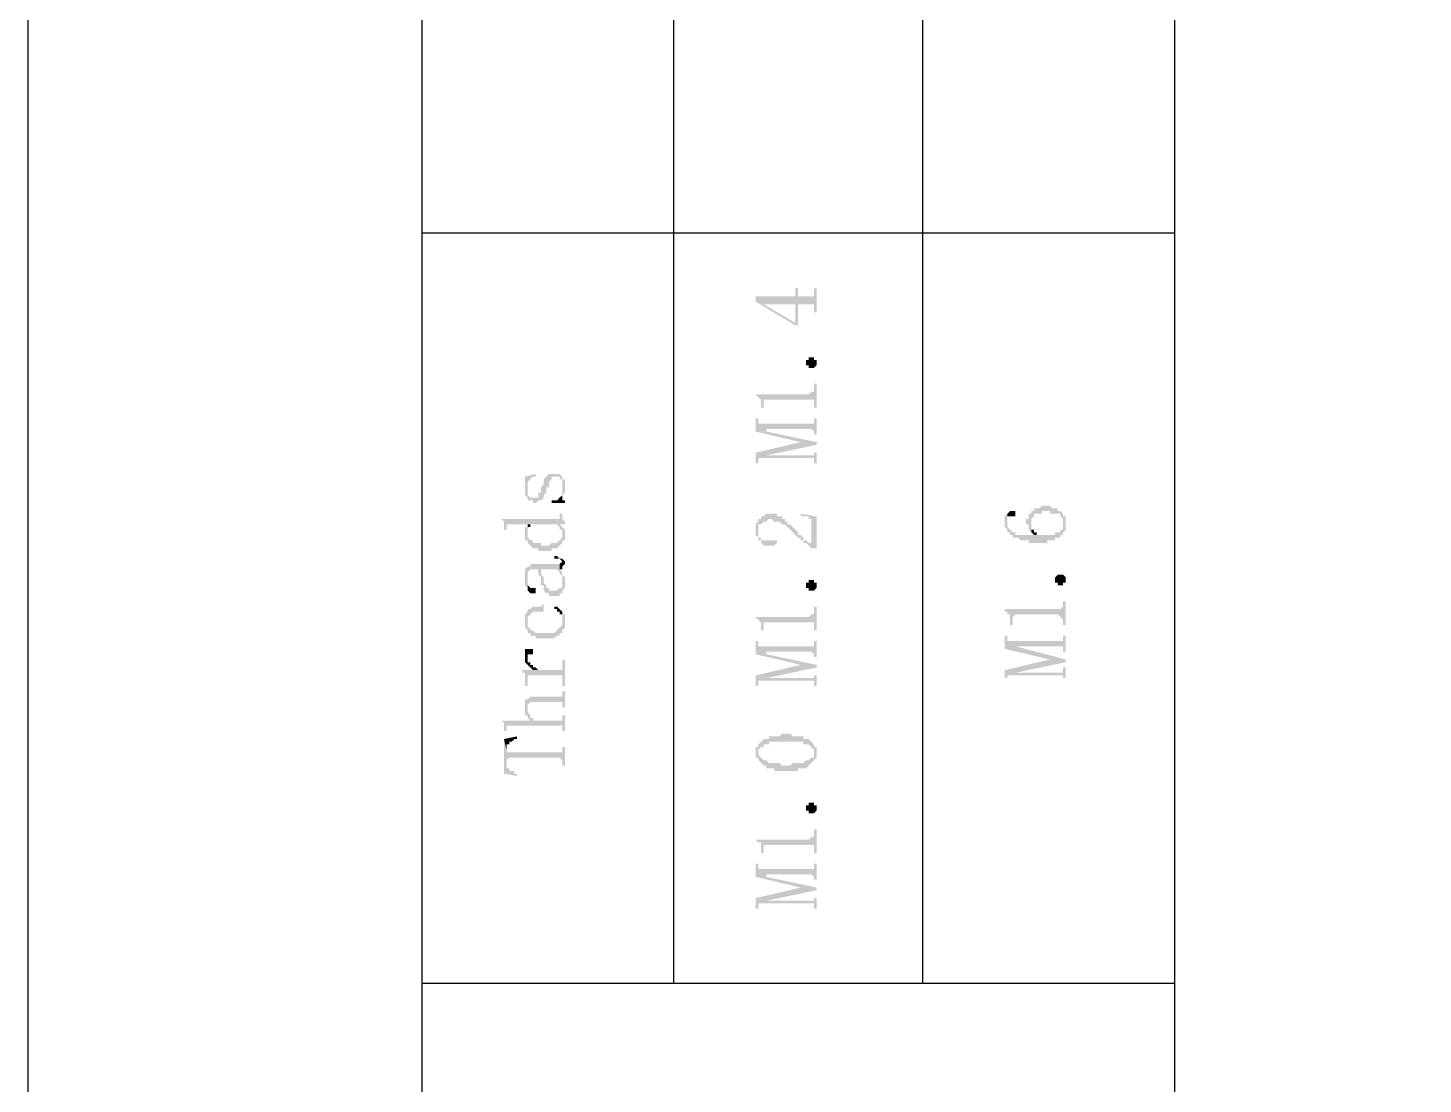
# Model space of a CAD drawing. Header units: inches. Extents: x 3613 to 8393, y -2205 to -794.
# Drawn here: x 3613.22 to 3636.98, y -2058.99 to -2041.01 of the extents above; entities that cross this region are included whole.
import ezdxf

# ---------------------------------------------------------------- set-up
doc = ezdxf.new("R2010")
doc.units = ezdxf.units.IN
doc.header["$MEASUREMENT"] = 0

msp = doc.modelspace()

# ---------------------------------------------------------------- hatches: boundary and pattern name
at = {"transparency": 33554559}
for points in [[(3625.614, -2045.581), (3625.614, -2045.672), (3626.291, -2046.078), (3626.336, -2046.078), (3626.336, -2045.717), (3626.607, -2045.717), (3626.607, -2045.852), (3626.652, -2045.852), (3626.652, -2045.446), (3626.607, -2045.446), (3626.607, -2045.536), (3626.607, -2045.581), (3626.336, -2045.581), (3626.336, -2045.446), (3626.291, -2045.446), (3626.291, -2046.033), (3625.75, -2045.717), (3625.75, -2045.717)], [(3625.614, -2045.581), (3625.75, -2045.717), (3626.291, -2045.717), (3626.291, -2046.033), (3626.291, -2045.581)], [(3626.652, -2046.71), (3626.652, -2046.755), (3626.652, -2046.755), (3626.607, -2046.8), (3626.517, -2046.8), (3626.517, -2046.755), (3626.472, -2046.755), (3626.472, -2046.71), (3626.472, -2046.665), (3626.517, -2046.665), (3626.517, -2046.619), (3626.607, -2046.619), (3626.607, -2046.665), (3626.652, -2046.665), (3626.652, -2046.71)], [(3625.614, -2047.251), (3625.614, -2047.251), (3625.659, -2047.296), (3625.659, -2047.296), (3625.705, -2047.342), (3625.705, -2047.387), (3625.705, -2047.477), (3625.75, -2047.477), (3625.75, -2047.342), (3626.607, -2047.342), (3626.607, -2047.387), (3626.607, -2047.477), (3626.652, -2047.477), (3626.652, -2047.071), (3626.607, -2047.071), (3626.607, -2047.161), (3626.607, -2047.206), (3626.562, -2047.206), (3626.517, -2047.251)], [(3625.614, -2047.657), (3625.614, -2047.883), (3626.382, -2048.064), (3626.382, -2048.064), (3626.652, -2048.109), (3626.652, -2048.064), (3625.795, -2047.883), (3625.795, -2047.838), (3625.705, -2047.748), (3625.659, -2047.748), (3625.659, -2047.657)], [(3625.705, -2047.748), (3625.795, -2047.838), (3626.562, -2047.838), (3626.607, -2047.883), (3626.607, -2047.928), (3626.652, -2047.928), (3626.652, -2047.657), (3626.607, -2047.657), (3626.607, -2047.703), (3626.607, -2047.748), (3626.562, -2047.748)], [(3625.614, -2048.244), (3625.614, -2048.425), (3625.659, -2048.425), (3625.659, -2048.38), (3625.659, -2048.334), (3625.705, -2048.334), (3625.795, -2048.289), (3626.652, -2048.109), (3626.382, -2048.064)], [(3625.705, -2048.334), (3626.607, -2048.334), (3626.607, -2048.425), (3626.652, -2048.425), (3626.652, -2048.244), (3626.607, -2048.244), (3626.607, -2048.289), (3625.795, -2048.289)], [(3621.688, -2048.65), (3621.688, -2048.695), (3621.733, -2049.011), (3621.733, -2048.831), (3621.733, -2048.786), (3621.733, -2048.741), (3621.778, -2048.695), (3621.778, -2048.695), (3621.823, -2048.65), (3621.868, -2048.65), (3621.868, -2048.605)], [(3621.688, -2048.831), (3621.688, -2048.921), (3621.688, -2048.966), (3621.733, -2049.011), (3621.688, -2048.695), (3621.688, -2048.741)], [(3621.733, -2049.011), (3621.733, -2049.057), (3621.823, -2049.057), (3621.823, -2049.102), (3621.868, -2049.102), (3621.913, -2049.057), (3621.959, -2049.057), (3622.004, -2049.011), (3622.004, -2048.966), (3622.004, -2048.966), (3622.049, -2048.921), (3622.049, -2048.876), (3622.049, -2048.831), (3622.094, -2048.831), (3622.094, -2048.741), (3622.094, -2048.741), (3622.139, -2048.695), (3622.139, -2048.65), (3622.274, -2048.65), (3622.274, -2048.695), (3622.32, -2048.695), (3622.32, -2048.741), (3622.32, -2049.011), (3622.32, -2048.966), (3622.365, -2048.921), (3622.365, -2048.831), (3622.365, -2048.695), (3622.32, -2048.695), (3622.32, -2048.65), (3622.32, -2048.65), (3622.274, -2048.605), (3622.094, -2048.605), (3622.049, -2048.65), (3622.049, -2048.65), (3622.004, -2048.695), (3622.004, -2048.741), (3622.004, -2048.786), (3621.959, -2048.831), (3621.959, -2048.876), (3621.959, -2048.921), (3621.913, -2048.921), (3621.913, -2049.011), (3621.778, -2049.011), (3621.733, -2048.966), (3621.733, -2048.921), (3621.733, -2048.831)], [(3622.139, -2049.057), (3622.139, -2049.102), (3622.365, -2049.102), (3622.365, -2049.057), (3622.32, -2049.057), (3622.32, -2048.831), (3622.32, -2048.876), (3622.32, -2048.966), (3622.32, -2048.966), (3622.274, -2049.011), (3622.274, -2049.011), (3622.229, -2049.057), (3622.184, -2049.057)], [(3630.218, -2049.418), (3630.218, -2049.463), (3630.263, -2049.463), (3630.263, -2049.553), (3630.263, -2049.553), (3630.308, -2049.598), (3630.308, -2049.418), (3630.308, -2049.372), (3630.308, -2049.372), (3630.353, -2049.327), (3630.353, -2049.282), (3630.489, -2049.282), (3630.489, -2049.237), (3630.624, -2049.237), (3630.624, -2049.282), (3630.804, -2049.282), (3630.804, -2049.327), (3630.804, -2049.327), (3630.85, -2049.372), (3630.85, -2049.598), (3630.895, -2049.553), (3630.895, -2049.463), (3630.895, -2049.418), (3630.895, -2049.327), (3630.85, -2049.327), (3630.85, -2049.282), (3630.85, -2049.282), (3630.804, -2049.237), (3630.759, -2049.237), (3630.759, -2049.192), (3630.669, -2049.192), (3630.624, -2049.147), (3630.489, -2049.147), (3630.443, -2049.192), (3630.353, -2049.192), (3630.353, -2049.237), (3630.308, -2049.237), (3630.308, -2049.282), (3630.263, -2049.282), (3630.263, -2049.327), (3630.263, -2049.372), (3630.218, -2049.372)], [(3621.282, -2049.372), (3621.282, -2049.372), (3621.327, -2049.418), (3621.327, -2049.463), (3621.327, -2049.553), (3621.372, -2049.553), (3621.372, -2049.463), (3621.778, -2049.463), (3621.778, -2049.508), (3621.778, -2049.463), (3622.365, -2049.463), (3622.365, -2049.418), (3622.365, -2049.418), (3622.32, -2049.372), (3622.32, -2049.327), (3622.32, -2049.282), (3622.274, -2049.282), (3622.274, -2049.327), (3622.274, -2049.372), (3622.229, -2049.372)], [(3625.614, -2049.553), (3625.614, -2049.598), (3625.614, -2049.643), (3625.659, -2049.688), (3625.659, -2049.553), (3625.659, -2049.463), (3625.705, -2049.463), (3625.75, -2049.418), (3625.795, -2049.418), (3625.84, -2049.372), (3625.885, -2049.372), (3625.93, -2049.418), (3626.02, -2049.418), (3626.066, -2049.463), (3626.111, -2049.463), (3626.156, -2049.508), (3626.156, -2049.508), (3626.201, -2049.553), (3626.201, -2049.553), (3626.246, -2049.598), (3626.246, -2049.598), (3626.291, -2049.643), (3626.291, -2049.643), (3626.336, -2049.688), (3626.382, -2049.688), (3626.382, -2049.734), (3626.427, -2049.734), (3626.427, -2049.779), (3626.472, -2049.779), (3626.517, -2049.824), (3626.517, -2049.824), (3626.562, -2049.869), (3626.562, -2049.779), (3626.517, -2049.779), (3626.472, -2049.734), (3626.427, -2049.734), (3626.427, -2049.688), (3626.427, -2049.688), (3626.382, -2049.643), (3626.336, -2049.643), (3626.336, -2049.598), (3626.336, -2049.598), (3626.291, -2049.553), (3626.291, -2049.553), (3626.246, -2049.508), (3626.246, -2049.508), (3626.201, -2049.463), (3626.156, -2049.463), (3626.156, -2049.418), (3626.111, -2049.418), (3626.111, -2049.372), (3626.066, -2049.372), (3626.066, -2049.327), (3625.975, -2049.327), (3625.975, -2049.282), (3625.795, -2049.282), (3625.75, -2049.327), (3625.705, -2049.327), (3625.705, -2049.372), (3625.659, -2049.372), (3625.659, -2049.418), (3625.659, -2049.418), (3625.614, -2049.463), (3625.614, -2049.508), (3625.614, -2049.508)], [(3626.382, -2049.282), (3626.382, -2049.327), (3626.517, -2049.327), (3626.517, -2049.372), (3626.562, -2049.372), (3626.562, -2049.869), (3626.652, -2049.869), (3626.652, -2049.327)], [(3629.857, -2049.418), (3629.857, -2049.463), (3629.857, -2049.508), (3629.902, -2049.553), (3629.902, -2049.598), (3629.947, -2049.598), (3629.947, -2049.643), (3629.992, -2049.643), (3629.992, -2049.688), (3630.082, -2049.688), (3630.127, -2049.734), (3630.263, -2049.734), (3630.263, -2049.779), (3630.579, -2049.779), (3630.579, -2049.734), (3630.714, -2049.734), (3630.714, -2049.688), (3630.804, -2049.688), (3630.804, -2049.643), (3630.85, -2049.643), (3630.85, -2049.598), (3630.85, -2049.463), (3630.85, -2049.553), (3630.804, -2049.553), (3630.804, -2049.598), (3630.714, -2049.598), (3630.714, -2049.643), (3630.037, -2049.643), (3630.037, -2049.598), (3629.992, -2049.598), (3629.947, -2049.553), (3629.947, -2049.553), (3629.902, -2049.508), (3629.902, -2049.463), (3629.902, -2049.282), (3629.857, -2049.327), (3629.857, -2049.372)], [(3629.902, -2049.282), (3629.902, -2049.418), (3629.902, -2049.327), (3630.037, -2049.327), (3630.037, -2049.237), (3629.947, -2049.237)], [(3630.308, -2049.598), (3630.308, -2049.598), (3630.353, -2049.643), (3630.398, -2049.643), (3630.398, -2049.598), (3630.353, -2049.598), (3630.353, -2049.553), (3630.308, -2049.553), (3630.308, -2049.508), (3630.308, -2049.418)], [(3621.688, -2049.643), (3621.688, -2049.688), (3621.688, -2049.734), (3621.733, -2049.734), (3621.733, -2049.779), (3621.733, -2049.779), (3621.778, -2049.824), (3621.778, -2049.824), (3621.823, -2049.869), (3621.913, -2049.869), (3621.913, -2049.914), (3622.139, -2049.914), (3622.139, -2049.869), (3622.229, -2049.869), (3622.274, -2049.824), (3622.274, -2049.824), (3622.32, -2049.779), (3622.32, -2049.643), (3622.32, -2049.688), (3622.32, -2049.688), (3622.274, -2049.734), (3622.274, -2049.734), (3622.229, -2049.779), (3622.139, -2049.779), (3622.094, -2049.824), (3621.959, -2049.824), (3621.959, -2049.779), (3621.823, -2049.779), (3621.823, -2049.734), (3621.778, -2049.734), (3621.733, -2049.688), (3621.733, -2049.508), (3621.688, -2049.508), (3621.688, -2049.553), (3621.688, -2049.598)], [(3621.733, -2049.508), (3621.733, -2049.598), (3621.733, -2049.508), (3621.778, -2049.508), (3621.778, -2049.463), (3621.733, -2049.463)], [(3622.229, -2049.463), (3622.274, -2049.508), (3622.274, -2049.553), (3622.32, -2049.553), (3622.32, -2049.779), (3622.32, -2049.734), (3622.365, -2049.734), (3622.365, -2049.688), (3622.365, -2049.643), (3622.365, -2049.598), (3622.365, -2049.553), (3622.32, -2049.508), (3622.32, -2049.508), (3622.274, -2049.463)], [(3625.659, -2049.688), (3625.659, -2049.734), (3625.705, -2049.734), (3625.705, -2049.779), (3625.705, -2049.779), (3625.75, -2049.824), (3625.93, -2049.824), (3625.975, -2049.779), (3625.975, -2049.734), (3625.705, -2049.734), (3625.705, -2049.688), (3625.659, -2049.688), (3625.659, -2049.598), (3625.659, -2049.598)], [(3621.688, -2050.365), (3621.688, -2050.411), (3621.688, -2050.501), (3621.688, -2050.501), (3621.733, -2050.546), (3621.733, -2050.365), (3621.733, -2050.275), (3621.733, -2050.275), (3621.778, -2050.23), (3621.913, -2050.23), (3621.913, -2050.32), (3621.959, -2050.365), (3621.959, -2050.411), (3621.959, -2050.23), (3622.229, -2050.23), (3622.274, -2050.275), (3622.274, -2050.32), (3622.32, -2050.32), (3622.32, -2050.411), (3622.32, -2050.456), (3622.32, -2050.275), (3622.32, -2050.275), (3622.274, -2050.23), (3622.274, -2050.14), (3621.778, -2050.14), (3621.778, -2050.185), (3621.733, -2050.185), (3621.688, -2050.23)], [(3622.184, -2050.004), (3622.184, -2050.049), (3622.274, -2050.049), (3622.32, -2050.095), (3622.32, -2050.23), (3622.32, -2050.185), (3622.32, -2050.185), (3622.365, -2050.14), (3622.365, -2050.095), (3622.32, -2050.049), (3622.274, -2050.049), (3622.229, -2050.004)], [(3622.274, -2050.14), (3622.274, -2050.23), (3622.32, -2050.23), (3622.32, -2050.095), (3622.32, -2050.095)], [(3621.733, -2050.546), (3621.733, -2050.591), (3621.733, -2050.591), (3621.778, -2050.636), (3621.868, -2050.636), (3621.868, -2050.591), (3621.868, -2050.546), (3621.778, -2050.546), (3621.733, -2050.501), (3621.733, -2050.365)], [(3621.959, -2050.411), (3621.959, -2050.501), (3622.004, -2050.501), (3622.004, -2050.546), (3622.004, -2050.591), (3622.004, -2050.591), (3622.049, -2050.636), (3622.094, -2050.636), (3622.094, -2050.681), (3622.274, -2050.681), (3622.274, -2050.636), (3622.32, -2050.636), (3622.32, -2050.591), (3622.32, -2050.591), (3622.365, -2050.546), (3622.365, -2050.456), (3622.365, -2050.411), (3622.365, -2050.365), (3622.32, -2050.32), (3622.32, -2050.501), (3622.32, -2050.546), (3622.274, -2050.546), (3622.229, -2050.591), (3622.094, -2050.591), (3622.094, -2050.546), (3622.049, -2050.546), (3622.049, -2050.501), (3622.049, -2050.501), (3622.004, -2050.456), (3622.004, -2050.411), (3622.004, -2050.365), (3621.959, -2050.32), (3621.959, -2050.23)], [(3630.895, -2050.411), (3630.895, -2050.456), (3630.85, -2050.456), (3630.85, -2050.501), (3630.759, -2050.501), (3630.759, -2050.456), (3630.714, -2050.456), (3630.714, -2050.411), (3630.714, -2050.365), (3630.714, -2050.365), (3630.759, -2050.32), (3630.85, -2050.32), (3630.895, -2050.365), (3630.895, -2050.411)], [(3626.652, -2050.501), (3626.652, -2050.546), (3626.652, -2050.546), (3626.607, -2050.591), (3626.517, -2050.591), (3626.517, -2050.546), (3626.472, -2050.546), (3626.472, -2050.501), (3626.472, -2050.456), (3626.517, -2050.456), (3626.517, -2050.411), (3626.607, -2050.411), (3626.607, -2050.456), (3626.652, -2050.456), (3626.652, -2050.501)], [(3621.688, -2050.997), (3621.733, -2051.087), (3621.733, -2051.042), (3621.733, -2051.042), (3621.778, -2050.997), (3621.778, -2050.997), (3621.823, -2050.952), (3622.004, -2050.952), (3622.004, -2051.403), (3622.184, -2051.403), (3622.229, -2051.358), (3622.274, -2051.358), (3622.274, -2051.313), (3622.32, -2051.313), (3622.32, -2051.268), (3622.32, -2051.268), (3622.365, -2051.223), (3622.365, -2051.178), (3622.365, -2051.087), (3622.365, -2051.042), (3622.365, -2050.997), (3622.32, -2050.997), (3622.32, -2050.952), (3622.32, -2051.087), (3622.32, -2051.178), (3622.32, -2051.178), (3622.274, -2051.223), (3622.274, -2051.223), (3622.229, -2051.268), (3622.229, -2051.268), (3622.184, -2051.313), (3622.004, -2051.313), (3622.004, -2050.817), (3622.004, -2050.817), (3621.959, -2050.862), (3621.823, -2050.862), (3621.778, -2050.907), (3621.733, -2050.907), (3621.733, -2050.952), (3621.733, -2050.952)], [(3629.857, -2050.907), (3629.857, -2050.952), (3629.902, -2050.952), (3629.902, -2050.997), (3629.947, -2050.997), (3629.947, -2051.042), (3629.947, -2051.178), (3629.992, -2051.178), (3629.992, -2051.042), (3629.992, -2051.042), (3630.037, -2050.997), (3630.759, -2050.997), (3630.804, -2051.042), (3630.804, -2051.042), (3630.85, -2051.087), (3630.85, -2051.178), (3630.895, -2051.178), (3630.895, -2050.772), (3630.85, -2050.772), (3630.85, -2050.862), (3630.85, -2050.862), (3630.804, -2050.907), (3630.759, -2050.907)], [(3621.688, -2051.133), (3621.688, -2051.223), (3621.688, -2051.223), (3621.733, -2051.268), (3621.733, -2051.313), (3621.778, -2051.313), (3621.778, -2051.358), (3621.868, -2051.358), (3621.868, -2051.403), (3622.004, -2051.403), (3622.004, -2051.313), (3621.868, -2051.313), (3621.823, -2051.268), (3621.778, -2051.268), (3621.778, -2051.223), (3621.733, -2051.223), (3621.733, -2051.178), (3621.733, -2051.087), (3621.688, -2050.997), (3621.688, -2051.042), (3621.688, -2051.087)], [(3622.184, -2050.907), (3622.229, -2050.907), (3622.229, -2050.952), (3622.274, -2050.952), (3622.274, -2050.997), (3622.32, -2050.997), (3622.32, -2051.042), (3622.32, -2051.087), (3622.32, -2050.952), (3622.32, -2050.952), (3622.274, -2050.907), (3622.274, -2050.907), (3622.229, -2050.862), (3622.184, -2050.862)], [(3625.614, -2051.042), (3625.614, -2051.042), (3625.659, -2051.087), (3625.659, -2051.087), (3625.705, -2051.133), (3625.705, -2051.178), (3625.705, -2051.268), (3625.75, -2051.268), (3625.75, -2051.133), (3626.607, -2051.133), (3626.607, -2051.178), (3626.607, -2051.268), (3626.652, -2051.268), (3626.652, -2050.862), (3626.607, -2050.862), (3626.607, -2050.952), (3626.607, -2050.997), (3626.562, -2050.997), (3626.517, -2051.042)], [(3625.614, -2051.449), (3625.614, -2051.674), (3626.382, -2051.855), (3626.382, -2051.855), (3626.652, -2051.9), (3626.652, -2051.855), (3625.795, -2051.674), (3625.795, -2051.629), (3625.705, -2051.539), (3625.659, -2051.539), (3625.659, -2051.449)], [(3625.705, -2051.539), (3625.795, -2051.629), (3626.562, -2051.629), (3626.607, -2051.674), (3626.607, -2051.719), (3626.652, -2051.719), (3626.652, -2051.449), (3626.607, -2051.449), (3626.607, -2051.494), (3626.607, -2051.539), (3626.562, -2051.539)], [(3629.857, -2051.358), (3629.857, -2051.584), (3630.624, -2051.764), (3630.624, -2051.764), (3630.895, -2051.81), (3630.895, -2051.764), (3630.037, -2051.539), (3630.037, -2051.539), (3629.947, -2051.449), (3629.902, -2051.449), (3629.902, -2051.403), (3629.902, -2051.358)], [(3629.947, -2051.449), (3630.037, -2051.539), (3630.85, -2051.539), (3630.85, -2051.584), (3630.85, -2051.629), (3630.895, -2051.629), (3630.895, -2051.358), (3630.85, -2051.358), (3630.85, -2051.403), (3630.85, -2051.449), (3630.804, -2051.449)], [(3621.643, -2051.945), (3621.643, -2051.99), (3621.688, -2051.99), (3621.688, -2052.08), (3621.688, -2052.126), (3621.688, -2052.216), (3621.733, -2052.216), (3621.733, -2052.08), (3621.733, -2052.035), (3622.32, -2052.035), (3622.32, -2052.08), (3622.32, -2052.216), (3622.365, -2052.216), (3622.365, -2051.764), (3622.32, -2051.764), (3622.32, -2051.9), (3622.32, -2051.945), (3621.868, -2051.945)], [(3621.688, -2051.674), (3621.688, -2051.764), (3621.688, -2051.81), (3621.733, -2051.855), (3621.733, -2051.719), (3621.733, -2051.674), (3621.823, -2051.674), (3621.823, -2051.629), (3621.823, -2051.584), (3621.688, -2051.584), (3621.688, -2051.629)], [(3621.733, -2051.855), (3621.733, -2051.855), (3621.778, -2051.9), (3621.778, -2051.9), (3621.823, -2051.945), (3621.913, -2051.945), (3621.868, -2051.9), (3621.823, -2051.9), (3621.823, -2051.855), (3621.778, -2051.855), (3621.778, -2051.81), (3621.733, -2051.81), (3621.733, -2051.764), (3621.733, -2051.719)], [(3629.857, -2051.945), (3629.857, -2052.08), (3629.902, -2052.08), (3629.902, -2052.035), (3629.947, -2052.035), (3630.037, -2051.99), (3630.895, -2051.81), (3630.624, -2051.764)], [(3625.614, -2052.035), (3625.614, -2052.216), (3625.659, -2052.216), (3625.659, -2052.171), (3625.659, -2052.126), (3625.705, -2052.126), (3625.795, -2052.08), (3626.652, -2051.9), (3626.382, -2051.855)], [(3625.705, -2052.126), (3626.607, -2052.126), (3626.607, -2052.216), (3626.652, -2052.216), (3626.652, -2052.035), (3626.607, -2052.035), (3626.607, -2052.08), (3625.795, -2052.08)], [(3629.947, -2052.035), (3630.85, -2052.035), (3630.85, -2052.08), (3630.895, -2052.08), (3630.895, -2051.9), (3630.85, -2051.9), (3630.85, -2051.945), (3630.85, -2051.99), (3630.037, -2051.99)], [(3621.688, -2052.577), (3621.688, -2052.622), (3621.688, -2052.712), (3621.733, -2052.712), (3621.733, -2052.757), (3621.733, -2052.757), (3621.778, -2052.803), (3621.778, -2052.803), (3621.823, -2052.757), (3621.778, -2052.757), (3621.778, -2052.712), (3621.778, -2052.712), (3621.733, -2052.667), (3621.733, -2052.441), (3621.688, -2052.441), (3621.688, -2052.532), (3621.688, -2052.532)], [(3621.733, -2052.441), (3621.733, -2052.577), (3621.733, -2052.532), (3621.778, -2052.487), (3622.32, -2052.487), (3622.32, -2052.577), (3622.365, -2052.577), (3622.365, -2052.306), (3622.32, -2052.306), (3622.32, -2052.351), (3622.32, -2052.396), (3621.778, -2052.396)], [(3621.282, -2052.803), (3621.282, -2052.803), (3621.327, -2052.848), (3621.327, -2052.893), (3621.327, -2052.983), (3621.372, -2052.983), (3621.372, -2052.938), (3621.372, -2052.893), (3622.32, -2052.893), (3622.32, -2052.983), (3622.365, -2052.983), (3622.365, -2052.712), (3622.32, -2052.712), (3622.32, -2052.757), (3622.32, -2052.803), (3621.823, -2052.803), (3621.823, -2052.757), (3621.778, -2052.803)], [(3621.327, -2053.118), (3621.372, -2053.299), (3621.372, -2053.209), (3621.417, -2053.209), (3621.417, -2053.164), (3621.462, -2053.164), (3621.507, -2053.118), (3621.552, -2053.118), (3621.552, -2053.073)], [(3621.327, -2053.118), (3621.327, -2053.705), (3621.552, -2053.75), (3621.552, -2053.705), (3621.507, -2053.705), (3621.507, -2053.66), (3621.417, -2053.66), (3621.417, -2053.615), (3621.372, -2053.615), (3621.372, -2053.525), (3621.372, -2053.299)], [(3625.614, -2053.344), (3625.614, -2053.434), (3625.659, -2053.434), (3625.659, -2053.479), (3625.659, -2053.344), (3625.659, -2053.299), (3625.659, -2053.299), (3625.705, -2053.254), (3625.75, -2053.254), (3625.75, -2053.209), (3625.84, -2053.209), (3625.84, -2053.164), (3626.427, -2053.164), (3626.427, -2053.209), (3626.517, -2053.209), (3626.562, -2053.254), (3626.562, -2053.254), (3626.607, -2053.299), (3626.607, -2053.344), (3626.607, -2053.209), (3626.607, -2053.209), (3626.562, -2053.164), (3626.562, -2053.164), (3626.517, -2053.118), (3626.427, -2053.118), (3626.427, -2053.073), (3626.246, -2053.073), (3626.201, -2053.028), (3626.066, -2053.028), (3626.02, -2053.073), (3625.84, -2053.073), (3625.84, -2053.118), (3625.75, -2053.118), (3625.705, -2053.164), (3625.705, -2053.164), (3625.659, -2053.209), (3625.659, -2053.254), (3625.614, -2053.254)], [(3625.659, -2053.479), (3625.705, -2053.525), (3625.705, -2053.525), (3625.75, -2053.57), (3625.795, -2053.57), (3625.795, -2053.615), (3625.93, -2053.615), (3625.93, -2053.66), (3626.336, -2053.66), (3626.336, -2053.615), (3626.472, -2053.615), (3626.517, -2053.57), (3626.517, -2053.57), (3626.562, -2053.525), (3626.562, -2053.525), (3626.607, -2053.479), (3626.607, -2053.479), (3626.652, -2053.434), (3626.652, -2053.389), (3626.652, -2053.344), (3626.652, -2053.299), (3626.652, -2053.254), (3626.607, -2053.254), (3626.607, -2053.209), (3626.607, -2053.389), (3626.607, -2053.434), (3626.562, -2053.434), (3626.517, -2053.479), (3626.472, -2053.479), (3626.427, -2053.525), (3626.246, -2053.525), (3626.201, -2053.57), (3626.066, -2053.57), (3626.02, -2053.525), (3625.84, -2053.525), (3625.795, -2053.479), (3625.75, -2053.479), (3625.705, -2053.434), (3625.705, -2053.434), (3625.659, -2053.389), (3625.659, -2053.344)], [(3621.372, -2053.299), (3621.372, -2053.525), (3621.372, -2053.479), (3621.372, -2053.479), (3621.417, -2053.434), (3622.274, -2053.434), (3622.32, -2053.479), (3622.32, -2053.57), (3622.365, -2053.57), (3622.365, -2053.254), (3622.32, -2053.254), (3622.32, -2053.299), (3622.32, -2053.344), (3621.372, -2053.344)], [(3626.652, -2054.292), (3626.652, -2054.337), (3626.652, -2054.337), (3626.607, -2054.382), (3626.517, -2054.382), (3626.517, -2054.337), (3626.472, -2054.337), (3626.472, -2054.292), (3626.472, -2054.247), (3626.517, -2054.247), (3626.517, -2054.202), (3626.607, -2054.202), (3626.607, -2054.247), (3626.652, -2054.247), (3626.652, -2054.292)], [(3625.614, -2054.833), (3625.614, -2054.833), (3625.659, -2054.879), (3625.705, -2054.879), (3625.705, -2054.924), (3625.705, -2054.969), (3625.705, -2055.059), (3625.75, -2055.059), (3625.75, -2054.924), (3626.607, -2054.924), (3626.607, -2054.969), (3626.607, -2055.059), (3626.652, -2055.059), (3626.652, -2054.653), (3626.607, -2054.653), (3626.607, -2054.743), (3626.607, -2054.788), (3626.562, -2054.788), (3626.517, -2054.833)], [(3625.614, -2055.24), (3625.614, -2055.465), (3626.382, -2055.646), (3626.382, -2055.646), (3626.652, -2055.691), (3626.652, -2055.646), (3625.795, -2055.465), (3625.795, -2055.42), (3625.705, -2055.33), (3625.659, -2055.33), (3625.659, -2055.24)], [(3625.705, -2055.33), (3625.795, -2055.42), (3626.562, -2055.42), (3626.607, -2055.465), (3626.607, -2055.51), (3626.652, -2055.51), (3626.652, -2055.24), (3626.607, -2055.24), (3626.607, -2055.285), (3626.607, -2055.33), (3626.562, -2055.33)], [(3625.614, -2055.826), (3625.614, -2056.007), (3625.659, -2056.007), (3625.659, -2055.962), (3625.659, -2055.917), (3625.705, -2055.917), (3625.795, -2055.871), (3626.652, -2055.691), (3626.382, -2055.646)], [(3625.705, -2055.917), (3626.607, -2055.917), (3626.607, -2056.007), (3626.652, -2056.007), (3626.652, -2055.826), (3626.607, -2055.826), (3626.607, -2055.871), (3625.795, -2055.871)]]:
    msp.add_hatch(color=256, dxfattribs=at).paths.add_polyline_path(points)

# ---------------------------------------------------------------- linework, layer by layer
msp.add_line((3619.928, -1913.853), (3619.928, -2200.594))
msp.add_lwpolyline([(4033.221, -2204.853), (4033.221, -1907.853), (3613.221, -1907.853), (3613.221, -2204.853)], close=True)
for points in [[(3632.745, -1913.853), (3632.745, -2200.594)], [(3624.215, -2019.585), (3624.215, -2057.271)], [(3628.458, -2019.585), (3628.458, -2057.271)], [(3619.928, -2044.498), (3632.745, -2044.498)], [(3619.928, -2057.271), (3632.745, -2057.271)]]:
    msp.add_lwpolyline(points)

doc.saveas('drawing.dxf')
